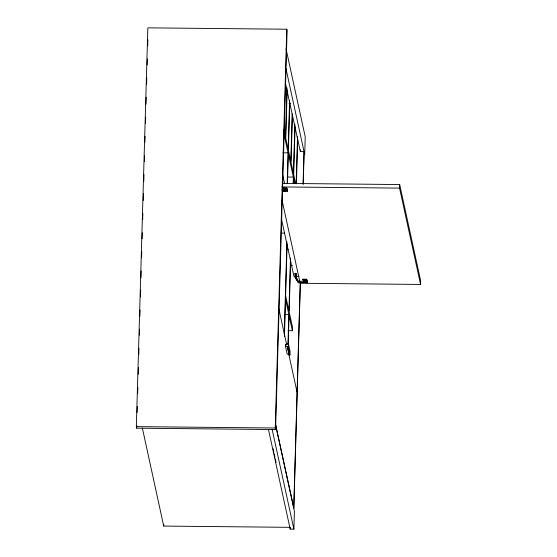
<?xml version="1.0" encoding="UTF-8"?>
<svg xmlns="http://www.w3.org/2000/svg" width="557" height="557" viewBox="0 0 557 557"><rect width="100%" height="100%" fill="white"/><g stroke="black" fill="none" stroke-linecap="round" stroke-linejoin="round"><path stroke-width="0.84" d="M136.333 426.627L147.842 27.85L286.764 29.222L287.106 30.767L275.59 429.551L136.667 428.173L136.333 426.627L275.255 428.006L275.59 429.551M136.667 428.173L136.744 425.569M137.119 412.535L137.294 406.457M137.67 393.423L137.844 387.338M138.22 374.311L138.421 367.355M138.797 354.329L138.971 348.243M139.347 335.21L139.529 329.131M139.904 316.098L140.079 310.019M140.455 296.985L140.656 290.037M141.005 277.873L141.206 270.925M141.582 257.891L141.757 251.806M142.132 238.779L142.307 232.694M142.683 219.66L142.864 213.582M143.24 200.548L143.441 193.599M143.79 181.436L143.991 174.487M144.367 161.453L144.542 155.368M144.917 142.341L145.092 136.256M145.468 123.229L145.649 117.144M146.025 104.11L146.219 97.162M146.595 84.128L146.776 78.05M147.152 65.016L147.327 58.938M147.702 45.904L147.877 39.819M290.239 527.333L163.723 526.08L163.779 524.339M275.255 428.006L286.764 29.222M283.416 189.888L283.088 187.988L286.792 188.022L287.461 191.469L283.757 191.434M284.933 190.348A1.671 0.46 1.7 0 0 286.932 190A1.671 0.46 1.7 0 0 285.316 189.443A1.671 0.46 1.7 0 0 283.604 189.888L283.59 190.243A1.671 0.46 1.7 0 1 284.007 189.923L281.821 189.902M285.295 189.011L285.226 191.33L283.979 190.995L284.021 189.568M286.966 87.888L285.539 137.196L283.812 129.287M287.14 90.645L285.762 138.227L288.178 149.304L289.577 100.859M287.461 191.469L286.792 188.022M287.203 183.149L288.073 152.869L283.743 132.998M287.454 183.316L288.303 153.899L293.358 177.084L293.184 183.142M289.779 102.753L288.401 150.334L290.817 161.412L292.195 113.83M284.265 333.998L286.925 241.849M284.446 336.519L285.525 299.283L288.839 314.482L287.983 343.92M287.099 244.586L285.623 295.718L288.937 310.91L290.462 258.051M285.497 346.433L285.56 344.296L287.412 344.31L287.433 343.599L288.359 343.606L290.044 351.335L289.939 354.9L289.013 354.893L287.349 346.454L285.497 346.433L287.182 354.161L289.034 354.175L289.013 354.893M292.418 114.86L291.046 162.442L293.455 173.519L294.883 124.204M288.234 344.087L289.062 315.513L292.376 330.705L288.053 330.663M290.643 260.815L289.167 311.941L292.474 327.14L292.376 330.705M289.939 354.9L288.254 347.171L288.359 343.606M293.428 183.302L293.581 178.115L294.674 183.121M295.057 126.968L293.685 174.55L295.579 183.253M296.15 183.894L297.522 136.312M296.421 183.19L297.696 139.076M296.08 273.39L295.983 276.773L298.399 281.703L296.08 277.226L296.08 273.39L294.966 273.376L294.966 277.212L298.364 282.775L305.111 282.517L305.173 280.199M303.085 184.325L304.031 151.532L300.327 151.497L300.376 149.854M300.362 282.97L293.845 508.743L294.409 511.312L293.894 529.15L290.19 529.115L290.225 527.925M300.251 282.462L293.734 508.228L275.395 424.121M303.224 183.977L304.143 152.047L304.707 154.623L305.222 136.792L286.068 48.96M298.364 282.775L298.301 281.257L303.259 281.306L302.973 279.168L306.677 279.203L307.339 282.65L304.373 282.622M305.111 282.517L303.474 282.378L303.516 280.951L305.048 280.624M305.25 281.55L305.278 280.658C307.443 279.913 306.622 282.162 304.818 281.529M305.682 281.543L305.702 280.651M306.072 281.501L306.099 280.61M306.399 281.431L306.427 280.533M307.339 282.65L306.677 279.203M306.642 281.334L306.81 280.331M282.051 200.186L300.167 283.255L420.57 284.446L399.564 188.113L399.668 184.541L282.726 183.385M420.57 284.446L420.667 280.874L399.668 184.541M306.789 281.222L304.839 280.637M285.226 191.33L282.302 191.531M289.027 103.414L290.761 103.435M282.879 152.82L288.073 152.869M287.294 177.022L293.358 177.084M281.758 186.943L399.564 188.113M283.081 188.343L286.785 188.377M282.364 190.974L283.979 190.995M281.146 233.098L284.592 233.132M286.389 249.341L288.122 249.355M290.796 265.578L292.522 265.592M296.721 276.342L298.949 276.363M302.959 279.523L306.663 279.558M304.387 282.267L307.353 282.295M303.474 282.378L298.267 282.329L294.869 276.766L295.983 276.773L296.08 277.226M284.509 314.44L288.839 314.482M287.328 347.164L288.254 347.171M285.88 68.281L304.031 151.532M285.511 83.536L300.327 151.497M282.601 174.438L284.641 183.782M283.088 187.988L283.597 190.306M302.973 279.168L303.28 280.596M294.966 273.376L295.064 273.821M281.536 219.388L293.943 276.314M287.349 346.454L289.034 354.175M278.785 308.383L286.709 344.72M288.735 354.015L297.027 392.044M285.56 344.296L286.061 346.607M275.45 423.773L293.692 507.434M272.164 429.496L293.894 529.15M273.118 448.789L273.856 452.166M274.218 453.858L274.956 457.234M275.325 458.926L276.063 462.303M268.46 429.461L290.19 529.115M142.369 428.11L163.723 526.08M286.932 189.15A1.671 0.46 1.7 0 1 284.961 189.457"/></g></svg>
